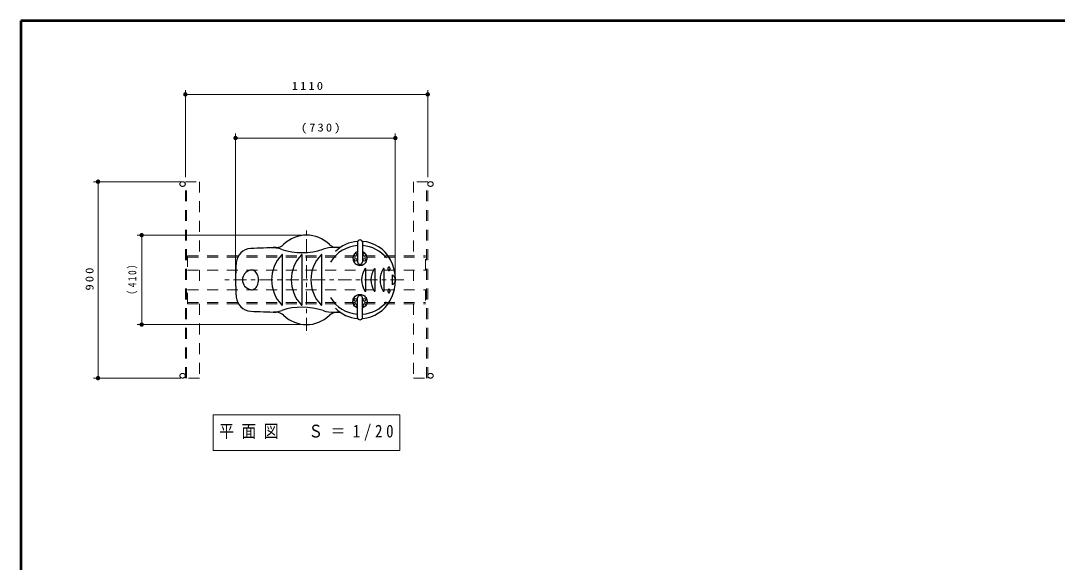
# Model space of a CAD drawing. Units: millimetres on the paper, scale 1:20. Extents: x -385 to 0, y 0 to 267.
# Drawn here: x -385 to -147.6, y 142.9 to 267 of the extents above; entities that cross this region are included whole.
import ezdxf

# ---------------------------------------------------------------- set-up
doc = ezdxf.new("R2010")
doc.units = ezdxf.units.MM
doc.linetypes.add('USER1', pattern=[4.5, 2.5, -2])
doc.linetypes.add('USER2', pattern=[6, 3, -1, 1, -1])
doc.layers.add('1_20', color=7, linetype='Continuous', lineweight=25)
doc.layers.add('LY_3', color=7, linetype='Continuous', lineweight=13)
doc.styles.add('ＭＳ ゴシック', font='')
doc.styles.get('ＭＳ ゴシック').set_extended_font_data('MS Gothic')

# ---------------------------------------------------------------- blocks, each defined once
blk = doc.blocks.new('filled_dot')
at = {"color": 0, "linetype": 'Continuous', "lineweight": -2, "const_width": 1.25}
blk.add_lwpolyline([(-0.625, 0, 1), (0.625, 0, 1)], format="xyb", close=True, dxfattribs=at)

msp = doc.modelspace()

# ---------------------------------------------------------------- linework, layer by layer
at = {"layer": '1_20', "lineweight": 13}
for p, q in [((-347.304, 231.125), (-347.304, 251.125)), ((-347.304, 250.125), (-291.804, 250.125)), ((-291.804, 231.125), (-291.804, 251.125)), ((-335.804, 208.625), (-335.804, 241.125)), ((-335.804, 240.125), (-299.219, 240.125)), ((-299.219, 208.625), (-299.219, 241.125)), ((-348.304, 230.125), (-368.304, 230.125)), ((-367.304, 185.125), (-367.304, 230.125)), ((-320.554, 217.875), (-358.304, 217.875)), ((-357.304, 197.375), (-357.304, 217.875)), ((-320.554, 197.375), (-358.304, 197.375)), ((-348.304, 185.125), (-368.304, 185.125)), ((-340.954, 176.691), (-340.954, 168.558)), ((-298.154, 176.691), (-340.954, 176.691)), ((-298.154, 168.558), (-298.154, 176.691)), ((-340.954, 168.558), (-298.154, 168.558))]:
    msp.add_line(p, q, dxfattribs=at)
at = {"layer": '1_20', "linetype": 'USER1', "lineweight": 13}
for p, q in [((-347.304, 230.125), (-344.054, 230.125)), ((-347.304, 185.125), (-347.304, 230.125)), ((-347.004, 185.125), (-347.004, 230.125)), ((-344.054, 230.125), (-344.054, 213.125)), ((-295.054, 230.125), (-295.054, 213.125)), ((-291.804, 230.125), (-295.054, 230.125)), ((-292.104, 185.125), (-292.104, 230.125)), ((-291.804, 185.125), (-291.804, 230.125)), ((-346.804, 213.125), (-346.804, 209.875)), ((-346.804, 213.125), (-292.304, 213.125)), ((-346.804, 212.825), (-292.304, 212.825)), ((-292.304, 209.875), (-292.304, 213.125)), ((-346.804, 209.875), (-292.304, 209.875)), ((-344.054, 209.875), (-344.054, 205.375)), ((-295.054, 209.875), (-295.054, 205.375)), ((-346.804, 205.375), (-292.304, 205.375)), ((-346.804, 202.125), (-346.804, 205.375)), ((-292.304, 205.375), (-292.304, 202.125)), ((-346.804, 202.425), (-292.304, 202.425)), ((-346.804, 202.125), (-292.304, 202.125)), ((-344.054, 202.125), (-344.054, 185.125)), ((-295.054, 202.125), (-295.054, 185.125)), ((-344.054, 185.125), (-347.304, 185.125)), ((-295.054, 185.125), (-291.804, 185.125))]:
    msp.add_line(p, q, dxfattribs=at)
at = {"layer": '1_20', "linetype": 'USER2', "lineweight": 13}
for p, q in [((-319.554, 195.965), (-319.554, 219.285)), ((-297.292, 207.625), (-338.346, 207.625))]:
    msp.add_line(p, q, dxfattribs=at)
at = {"layer": '1_20'}
for p, q in [((-307.854, 216.232), (-307.854, 211.759)), ((-306.754, 216.232), (-306.754, 211.759)), ((-307.854, 199.018), (-307.854, 203.49)), ((-306.754, 199.018), (-306.754, 203.49))]:
    msp.add_line(p, q, dxfattribs=at)
at = {"layer": '1_20', "color": 32}
for p, q in [((-325.054, 201.929), (-325.054, 213.32)), ((-320.554, 201.929), (-320.554, 213.32)), ((-316.054, 201.929), (-316.054, 213.32)), ((-305.987, 205.129), (-305.987, 210.12)), ((-303.871, 205.129), (-303.871, 210.12)), ((-301.756, 205.129), (-301.756, 210.12))]:
    msp.add_line(p, q, dxfattribs=at)
at = {"layer": '1_20', "linetype": 'USER1', "lineweight": 13}
for points in [[(-347.304, 229.583), (-347.306, 229.631), (-347.313, 229.677), (-347.325, 229.723), (-347.342, 229.768), (-347.362, 229.812), (-347.388, 229.854), (-347.417, 229.894), (-347.45, 229.931), (-347.487, 229.966), (-347.527, 229.998), (-347.57, 230.027), (-347.616, 230.052), (-347.665, 230.074), (-347.715, 230.092), (-347.767, 230.106), (-347.82, 230.116), (-347.874, 230.123), (-347.929, 230.125), (-347.983, 230.123), (-348.037, 230.116), (-348.091, 230.106), (-348.143, 230.092), (-348.193, 230.074), (-348.241, 230.052), (-348.287, 230.027), (-348.331, 229.998), (-348.371, 229.966), (-348.408, 229.931), (-348.441, 229.894), (-348.47, 229.854), (-348.495, 229.812), (-348.516, 229.768), (-348.533, 229.723), (-348.544, 229.677), (-348.551, 229.631), (-348.554, 229.583), (-348.551, 229.536), (-348.544, 229.489), (-348.533, 229.443), (-348.516, 229.398), (-348.495, 229.355), (-348.47, 229.313), (-348.441, 229.273), (-348.408, 229.235), (-348.371, 229.201), (-348.331, 229.169), (-348.287, 229.14), (-348.241, 229.115), (-348.193, 229.093), (-348.143, 229.075), (-348.091, 229.061), (-348.037, 229.05), (-347.983, 229.044), (-347.929, 229.042), (-347.874, 229.044), (-347.82, 229.05), (-347.767, 229.061), (-347.715, 229.075), (-347.665, 229.093), (-347.616, 229.115), (-347.57, 229.14), (-347.527, 229.169), (-347.487, 229.201), (-347.45, 229.235), (-347.417, 229.273), (-347.388, 229.313), (-347.362, 229.355), (-347.342, 229.398), (-347.325, 229.443), (-347.313, 229.489), (-347.306, 229.536)], [(-291.804, 229.583), (-291.801, 229.536), (-291.794, 229.489), (-291.783, 229.443), (-291.766, 229.398), (-291.745, 229.355), (-291.72, 229.313), (-291.691, 229.273), (-291.658, 229.235), (-291.621, 229.201), (-291.581, 229.169), (-291.537, 229.14), (-291.491, 229.115), (-291.443, 229.093), (-291.393, 229.075), (-291.341, 229.061), (-291.287, 229.05), (-291.233, 229.044), (-291.179, 229.042), (-291.124, 229.044), (-291.07, 229.05), (-291.017, 229.061), (-290.965, 229.075), (-290.915, 229.093), (-290.866, 229.115), (-290.82, 229.14), (-290.777, 229.169), (-290.737, 229.201), (-290.7, 229.235), (-290.667, 229.273), (-290.638, 229.313), (-290.612, 229.355), (-290.592, 229.398), (-290.575, 229.443), (-290.563, 229.489), (-290.556, 229.536), (-290.554, 229.583), (-290.556, 229.631), (-290.563, 229.677), (-290.575, 229.723), (-290.592, 229.768), (-290.612, 229.812), (-290.638, 229.854), (-290.667, 229.894), (-290.7, 229.931), (-290.737, 229.966), (-290.777, 229.998), (-290.82, 230.027), (-290.866, 230.052), (-290.915, 230.074), (-290.965, 230.092), (-291.017, 230.106), (-291.07, 230.116), (-291.124, 230.123), (-291.179, 230.125), (-291.233, 230.123), (-291.287, 230.116), (-291.341, 230.106), (-291.393, 230.092), (-291.443, 230.074), (-291.491, 230.052), (-291.537, 230.027), (-291.581, 229.998), (-291.621, 229.966), (-291.658, 229.931), (-291.691, 229.894), (-291.72, 229.854), (-291.745, 229.812), (-291.766, 229.768), (-291.783, 229.723), (-291.794, 229.677), (-291.801, 229.631)], [(-347.304, 185.666), (-347.306, 185.713), (-347.313, 185.76), (-347.325, 185.806), (-347.342, 185.851), (-347.362, 185.895), (-347.388, 185.937), (-347.417, 185.976), (-347.45, 186.014), (-347.487, 186.049), (-347.527, 186.081), (-347.57, 186.109), (-347.616, 186.135), (-347.665, 186.156), (-347.715, 186.174), (-347.767, 186.189), (-347.82, 186.199), (-347.874, 186.205), (-347.929, 186.207), (-347.983, 186.205), (-348.037, 186.199), (-348.091, 186.189), (-348.143, 186.174), (-348.193, 186.156), (-348.241, 186.135), (-348.287, 186.109), (-348.331, 186.081), (-348.371, 186.049), (-348.408, 186.014), (-348.441, 185.976), (-348.47, 185.937), (-348.495, 185.895), (-348.516, 185.851), (-348.533, 185.806), (-348.544, 185.76), (-348.551, 185.713), (-348.554, 185.666), (-348.551, 185.619), (-348.544, 185.572), (-348.533, 185.526), (-348.516, 185.481), (-348.495, 185.437), (-348.47, 185.395), (-348.441, 185.355), (-348.408, 185.318), (-348.371, 185.283), (-348.331, 185.251), (-348.287, 185.222), (-348.241, 185.197), (-348.193, 185.175), (-348.143, 185.157), (-348.091, 185.143), (-348.037, 185.133), (-347.983, 185.127), (-347.929, 185.125), (-347.874, 185.127), (-347.82, 185.133), (-347.767, 185.143), (-347.715, 185.157), (-347.665, 185.175), (-347.616, 185.197), (-347.57, 185.222), (-347.527, 185.251), (-347.487, 185.283), (-347.45, 185.318), (-347.417, 185.355), (-347.388, 185.395), (-347.362, 185.437), (-347.342, 185.481), (-347.325, 185.526), (-347.313, 185.572), (-347.306, 185.619)], [(-291.804, 185.666), (-291.801, 185.619), (-291.794, 185.572), (-291.783, 185.526), (-291.766, 185.481), (-291.745, 185.437), (-291.72, 185.395), (-291.691, 185.355), (-291.658, 185.318), (-291.621, 185.283), (-291.581, 185.251), (-291.537, 185.222), (-291.491, 185.197), (-291.443, 185.175), (-291.393, 185.157), (-291.341, 185.143), (-291.287, 185.133), (-291.233, 185.127), (-291.179, 185.125), (-291.124, 185.127), (-291.07, 185.133), (-291.017, 185.143), (-290.965, 185.157), (-290.915, 185.175), (-290.866, 185.197), (-290.82, 185.222), (-290.777, 185.251), (-290.737, 185.283), (-290.7, 185.318), (-290.667, 185.355), (-290.638, 185.395), (-290.612, 185.437), (-290.592, 185.481), (-290.575, 185.526), (-290.563, 185.572), (-290.556, 185.619), (-290.554, 185.666), (-290.556, 185.713), (-290.563, 185.76), (-290.575, 185.806), (-290.592, 185.851), (-290.612, 185.895), (-290.638, 185.937), (-290.667, 185.976), (-290.7, 186.014), (-290.737, 186.049), (-290.777, 186.081), (-290.82, 186.109), (-290.866, 186.135), (-290.915, 186.156), (-290.965, 186.174), (-291.017, 186.189), (-291.07, 186.199), (-291.124, 186.205), (-291.179, 186.207), (-291.233, 186.205), (-291.287, 186.199), (-291.341, 186.189), (-291.393, 186.174), (-291.443, 186.156), (-291.491, 186.135), (-291.537, 186.109), (-291.581, 186.081), (-291.621, 186.049), (-291.658, 186.014), (-291.691, 185.976), (-291.72, 185.937), (-291.745, 185.895), (-291.766, 185.851), (-291.783, 185.806), (-291.794, 185.76), (-291.801, 185.713)]]:
    msp.add_lwpolyline(points, close=True, dxfattribs=at)
at = {"layer": '1_20'}
for points in [[(-307.854, 214.088), (-308.108, 213.971), (-308.339, 213.813), (-308.539, 213.617), (-308.702, 213.391), (-308.823, 213.14), (-308.9, 212.871), (-308.929, 212.594), (-308.909, 212.316), (-308.842, 212.046), (-308.729, 211.791), (-308.574, 211.558), (-308.381, 211.356), (-308.156, 211.19), (-307.906, 211.065), (-307.637, 210.985), (-307.359, 210.951), (-307.079, 210.966), (-306.806, 211.028), (-306.548, 211.136), (-306.312, 211.286), (-306.106, 211.475), (-305.935, 211.696), (-305.805, 211.943), (-305.719, 212.208), (-305.681, 212.484), (-305.691, 212.763), (-305.749, 213.035), (-305.853, 213.294), (-306, 213.531), (-306.186, 213.74), (-306.405, 213.913), (-306.651, 214.047), (-306.702, 214.068), (-306.754, 214.088)], [(-307.854, 201.161), (-308.108, 201.278), (-308.339, 201.436), (-308.539, 201.632), (-308.702, 201.858), (-308.823, 202.11), (-308.9, 202.378), (-308.929, 202.655), (-308.909, 202.933), (-308.842, 203.204), (-308.729, 203.459), (-308.574, 203.691), (-308.381, 203.893), (-308.156, 204.059), (-307.906, 204.184), (-307.637, 204.264), (-307.359, 204.298), (-307.079, 204.283), (-306.806, 204.221), (-306.548, 204.113), (-306.312, 203.963), (-306.106, 203.774), (-305.935, 203.553), (-305.805, 203.307), (-305.719, 203.041), (-305.681, 202.765), (-305.691, 202.486), (-305.749, 202.214), (-305.853, 201.955), (-306, 201.718), (-306.186, 201.509), (-306.405, 201.336), (-306.651, 201.202), (-306.702, 201.181), (-306.754, 201.161)]]:
    msp.add_lwpolyline(points, dxfattribs=at)
at = {"layer": '1_20', "color": 40}
msp.add_lwpolyline([(-332.454, 205.428), (-332.221, 205.38), (-331.985, 205.382), (-331.753, 205.435), (-331.529, 205.536), (-331.317, 205.685), (-331.124, 205.878), (-330.953, 206.11), (-330.808, 206.376), (-330.692, 206.67), (-330.609, 206.985), (-330.559, 207.315), (-330.544, 207.652), (-330.565, 207.988), (-330.62, 208.317), (-330.709, 208.629), (-330.83, 208.919), (-330.979, 209.18), (-331.154, 209.406), (-331.351, 209.591), (-331.564, 209.733), (-331.79, 209.827), (-332.024, 209.871), (-332.24, 209.867), (-332.454, 209.821)], dxfattribs=at)
at = {"layer": '1_20'}
for points in [[(-300.68, 209.768), (-300.659, 209.77), (-300.637, 209.774), (-300.616, 209.782), (-300.595, 209.792), (-300.575, 209.806), (-300.556, 209.822), (-300.538, 209.841), (-300.52, 209.862), (-300.504, 209.886), (-300.49, 209.911), (-300.476, 209.939), (-300.465, 209.969), (-300.455, 210), (-300.446, 210.032), (-300.44, 210.065), (-300.435, 210.099), (-300.432, 210.134), (-300.431, 210.169), (-300.432, 210.204), (-300.435, 210.238), (-300.44, 210.273), (-300.446, 210.306), (-300.455, 210.338), (-300.465, 210.369), (-300.476, 210.399), (-300.49, 210.426), (-300.504, 210.452), (-300.52, 210.476), (-300.538, 210.497), (-300.556, 210.516), (-300.575, 210.532), (-300.595, 210.545), (-300.616, 210.556), (-300.637, 210.563), (-300.659, 210.568), (-300.68, 210.569), (-300.702, 210.568), (-300.724, 210.563), (-300.745, 210.556), (-300.766, 210.545), (-300.786, 210.532), (-300.805, 210.516), (-300.823, 210.497), (-300.84, 210.476), (-300.856, 210.452), (-300.871, 210.426), (-300.884, 210.399), (-300.896, 210.369), (-300.906, 210.338), (-300.914, 210.306), (-300.921, 210.273), (-300.926, 210.238), (-300.928, 210.204), (-300.929, 210.169), (-300.928, 210.134), (-300.926, 210.099), (-300.921, 210.065), (-300.914, 210.032), (-300.906, 210), (-300.896, 209.969), (-300.884, 209.939), (-300.871, 209.911), (-300.856, 209.886), (-300.84, 209.862), (-300.823, 209.841), (-300.805, 209.822), (-300.786, 209.806), (-300.766, 209.792), (-300.745, 209.782), (-300.724, 209.774), (-300.702, 209.77)], [(-300.68, 205.481), (-300.702, 205.479), (-300.724, 205.475), (-300.745, 205.467), (-300.766, 205.457), (-300.786, 205.443), (-300.805, 205.427), (-300.823, 205.409), (-300.84, 205.387), (-300.856, 205.364), (-300.871, 205.338), (-300.884, 205.31), (-300.896, 205.281), (-300.906, 205.25), (-300.914, 205.217), (-300.921, 205.184), (-300.926, 205.15), (-300.928, 205.115), (-300.929, 205.08), (-300.928, 205.045), (-300.926, 205.011), (-300.921, 204.977), (-300.914, 204.943), (-300.906, 204.911), (-300.896, 204.88), (-300.884, 204.851), (-300.871, 204.823), (-300.856, 204.797), (-300.84, 204.774), (-300.823, 204.752), (-300.805, 204.733), (-300.786, 204.717), (-300.766, 204.704), (-300.745, 204.693), (-300.724, 204.686), (-300.702, 204.681), (-300.68, 204.68), (-300.659, 204.681), (-300.637, 204.686), (-300.616, 204.693), (-300.595, 204.704), (-300.575, 204.717), (-300.556, 204.733), (-300.538, 204.752), (-300.52, 204.774), (-300.504, 204.797), (-300.49, 204.823), (-300.476, 204.851), (-300.465, 204.88), (-300.455, 204.911), (-300.446, 204.943), (-300.44, 204.977), (-300.435, 205.011), (-300.432, 205.045), (-300.431, 205.08), (-300.432, 205.115), (-300.435, 205.15), (-300.44, 205.184), (-300.446, 205.217), (-300.455, 205.25), (-300.465, 205.281), (-300.476, 205.31), (-300.49, 205.338), (-300.504, 205.364), (-300.52, 205.387), (-300.538, 205.409), (-300.556, 205.427), (-300.575, 205.443), (-300.595, 205.457), (-300.616, 205.467), (-300.637, 205.475), (-300.659, 205.479)]]:
    msp.add_lwpolyline(points, close=True, dxfattribs=at)
for centre in [(-308.304, 213.397), (-306.304, 213.397), (-308.304, 212.222), (-306.304, 212.222), (-308.304, 203.028), (-308.304, 201.852), (-306.304, 203.028), (-306.304, 201.852)]:
    msp.add_circle(centre, 0.325, dxfattribs=at)
at = {"layer": '1_20', "color": 40}
for centre, radius, start, end in [((-319.554, 210.375), 7.5, 45.66465, 134.33535), ((-307.321, 208.618), 7.852, 93.89246, 135.46098), ((-307.321, 208.618), 7.852, 28.24036, 85.8595), ((-332.156, 211.3), 3.5, 92.9507, 175.39205), ((-319.554, -33.188), 248.312, 91.59668, 92.9507), ((-327.555, 207.492), 7.5, 71.87019, 91.90409), ((-326.542, 217.527), 2.5, 271.59668, 314.33535), ((-320.554, 228.875), 15, 251.87019, 288.56707), ((-313.39, 207.546), 7.5, 88.53318, 108.56707), ((-312.565, 217.527), 2.5, 225.66465, 268.40332), ((-307.304, 207.625), 7.869, 94.24398, 149.09552), ((-319.554, -33.188), 248.312, 88.23077, 88.53318), ((-307.304, 207.625), 7.869, 39.60227, 85.75602), ((-286.554, 207.625), 49.25, 175.39205, 184.60795), ((-309.171, 207.625), 9.953, 331.75964, 28.24036), ((-331.965, 207.625), 2.25, 102.5566, 257.4434), ((-332.156, 203.949), 3.5, 184.60795, 267.0493), ((-307.304, 207.625), 7.869, 210.90448, 265.75602), ((-307.321, 206.631), 7.852, 274.1405, 331.75964), ((-307.304, 207.625), 7.869, 274.24398, 320.39773), ((-319.554, 448.437), 248.312, 267.0493, 268.40332), ((-327.555, 207.758), 7.5, 268.09591, 288.1298), ((-326.542, 197.722), 2.5, 45.66465, 88.40332), ((-320.554, 186.375), 15, 71.43293, 108.12981), ((-319.554, 204.875), 7.5, 225.66465, 314.33535), ((-313.39, 207.704), 7.5, 251.43293, 271.46682), ((-312.565, 197.722), 2.5, 91.59668, 134.33535), ((-319.554, 448.437), 248.312, 271.46682, 271.76923), ((-307.321, 206.631), 7.852, 224.53902, 266.10754)]:
    msp.add_arc(centre, radius, start, end, dxfattribs=at)
at = {"layer": '1_20'}
for centre, radius, start, end in [((-307.304, 216.232), 0.55, 0, 180), ((-307.304, 211.759), 0.55, 180, 0), ((-315.036, 207.625), 15.202, 355.68406, 4.31594), ((-300.541, 207.625), 1.323, 300.12421, 59.87579), ((-307.304, 203.49), 0.55, 0, 180), ((-307.304, 199.018), 0.55, 180, 0)]:
    msp.add_arc(centre, radius, start, end, dxfattribs=at)
at = {"layer": '1_20', "color": 32}
for centre, radius, start, end in [((-319.251, 207.625), 8.302, 136.02092, 223.97908), ((-325.154, 213.32), 0.1, 0, 136.02092), ((-314.751, 207.625), 8.302, 136.02092, 223.97908), ((-320.654, 213.32), 0.1, 0, 136.02092), ((-310.251, 207.625), 8.302, 136.02092, 223.97908), ((-316.154, 213.32), 0.1, 0, 136.02092), ((-302.098, 207.625), 4.832, 148.06453, 211.93547), ((-306.102, 210.12), 0.115, 0, 148.06453), ((-299.983, 207.625), 4.832, 148.06453, 211.93547), ((-303.986, 210.12), 0.115, 0, 148.06453), ((-297.868, 207.625), 4.832, 148.06453, 211.93547), ((-301.871, 210.12), 0.115, 0, 148.06453), ((-306.102, 205.129), 0.115, 211.93547, 0), ((-303.986, 205.129), 0.115, 211.93547, 0), ((-301.871, 205.129), 0.115, 211.93547, 0), ((-325.154, 201.929), 0.1, 223.97908, 0), ((-320.654, 201.929), 0.1, 223.97908, 0), ((-316.154, 201.929), 0.1, 223.97908, 0)]:
    msp.add_arc(centre, radius, start, end, dxfattribs=at)
at = {"layer": 'LY_3', "lineweight": 50}
for p, q in [((-385, 267), (-385, 0)), ((0, 267), (-385, 267))]:
    msp.add_line(p, q, dxfattribs=at)

# ---------------------------------------------------------------- block references
at = {"layer": '1_20', "lineweight": 13, "xscale": 0.4, "yscale": 0.4}
for p in [(-347.304, 250.125), (-335.804, 240.125)]:
    msp.add_blockref('filled_dot', p, dxfattribs=at)
for p, rotation in [((-291.804, 250.125), 180), ((-299.219, 240.125), 180), ((-367.304, 230.125), 270), ((-357.304, 217.875), 270), ((-357.304, 197.375), 90), ((-367.304, 185.125), 90)]:
    msp.add_blockref('filled_dot', p, dxfattribs=dict(at, rotation=rotation))

# ---------------------------------------------------------------- texts
at = {"layer": '1_20', "style": 'ＭＳ ゴシック'}
for s, insert, char_height, attachment_point in [('\\T1.33;\\W1.15;1110', (-319.126, 251.125), 1.833, 8), ('\\T1.33;\\W1.15;(730)', (-316.08, 241.125), 1.833, 8), ('\\T1.5;\\W0.85;平面図\u3000Ｓ＝1/20', (-339.554, 172.625), 2.933, 4)]:
    msp.add_mtext(s, dxfattribs=dict(at, insert=insert, char_height=char_height, attachment_point=attachment_point))
at = {"layer": '1_20', "char_height": 1.833, "attachment_point": 8, "rotation": 90, "style": 'ＭＳ ゴシック'}
for s, insert in [('\\T1.33;\\W1.15;900', (-368.304, 208.041)), ('\\T1.33;\\W0.85;（410）', (-358.304, 208.05))]:
    msp.add_mtext(s, dxfattribs=dict(at, insert=insert))

doc.saveas('drawing.dxf')
